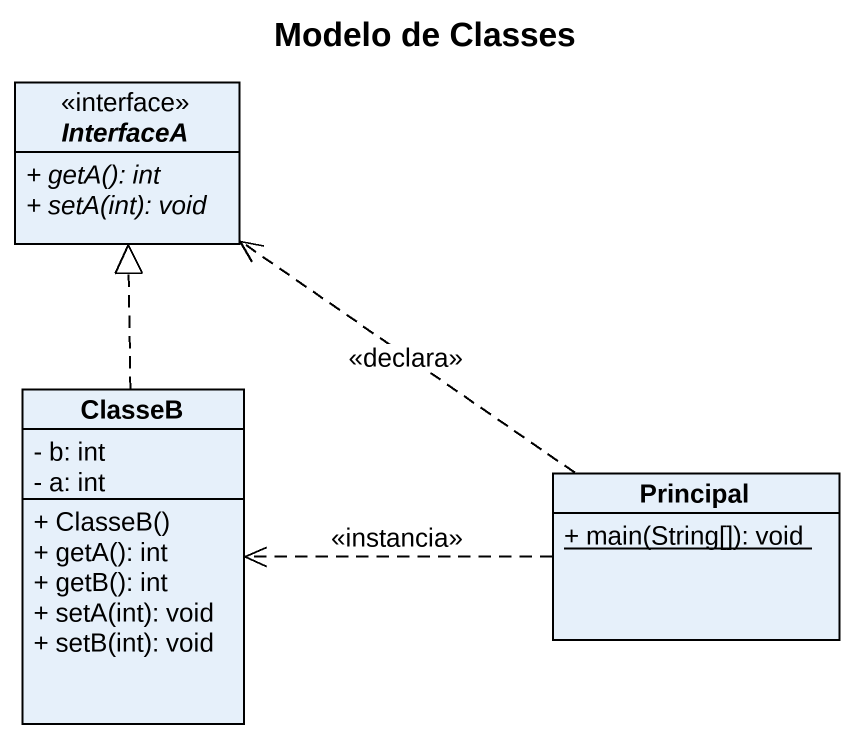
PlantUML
@startuml
title Modelo de Classes
hide circle
hide empty members
skinparam classAttributeIconSize 0
interface InterfaceA <<interface>> {
  {abstract} + getA(): int
  {abstract} + setA(int): void
}
class ClasseB {
  - b: int
  - a: int
  + ClasseB()
  + getA(): int
  + getB(): int
  + setA(int): void
  + setB(int): void
}
class Principal {
  {static} + main(String[]): void
}
ClasseB .up.|> InterfaceA
Principal .up.> InterfaceA : <<declara>>
Principal .left.> ClasseB : <<instancia>>
@enduml
